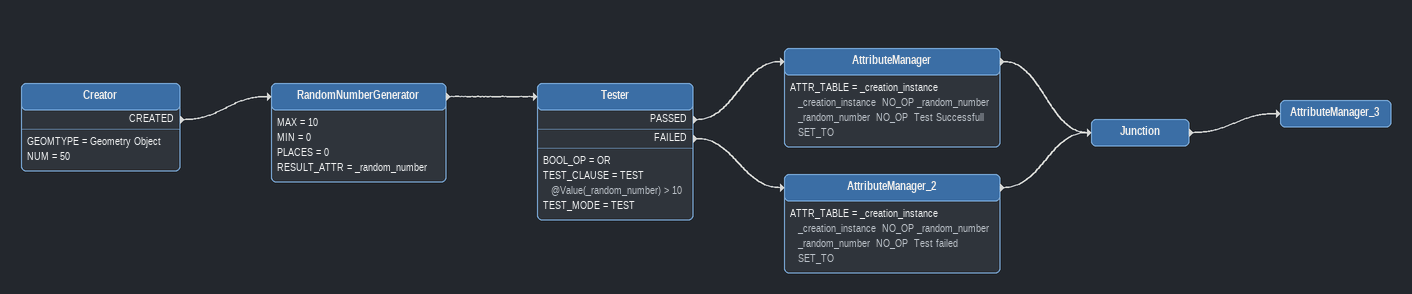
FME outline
Creator
    GEOMTYPE = Geometry Object
    NUM = 50
    CREATED -> RandomNumberGenerator
RandomNumberGenerator
    MAX = 10
    MIN = 0
    PLACES = 0
    RESULT_ATTR = _random_number
    -> Tester
Tester
    BOOL_OP = OR
    TEST_CLAUSE = TEST @Value(_random_number) > 10
    TEST_MODE = TEST
    PASSED -> AttributeManager
    FAILED -> AttributeManager_2
AttributeManager
    ATTR_TABLE = _creation_instance _creation_instance  NO_OP _random_number _random_number  NO_OP  Test Successfull SET_TO
    -> Junction
AttributeManager_2
    ATTR_TABLE = _creation_instance _creation_instance  NO_OP _random_number _random_number  NO_OP  Test failed SET_TO
    -> Junction
Junction
    -> AttributeManager_3
AttributeManager_3
